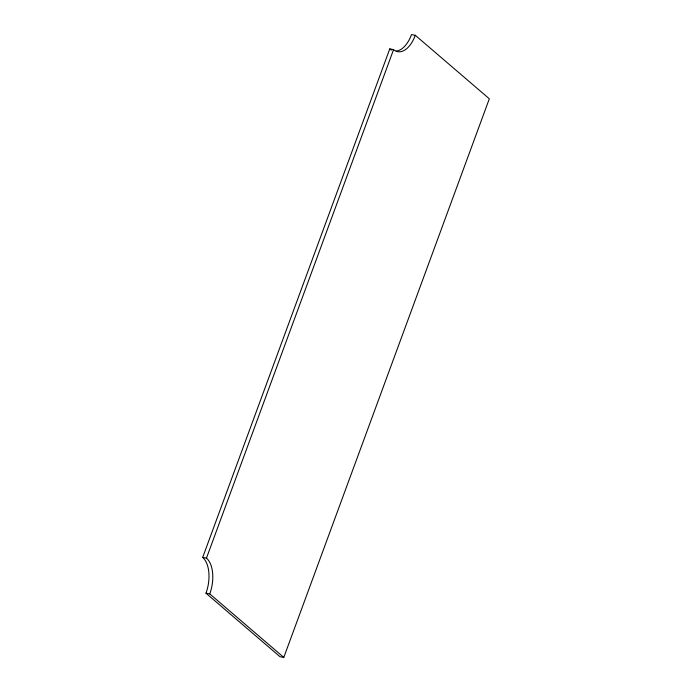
<?xml version="1.0" encoding="UTF-8"?>
<svg xmlns="http://www.w3.org/2000/svg" width="692" height="692" viewBox="0 0 692 692"><rect width="100%" height="100%" fill="white"/><g stroke="black" fill="none" stroke-linecap="round" stroke-linejoin="round"><path stroke-width="1.04" d="M202.678 557.415L389.769 48.907L393.566 49.608A27.585 14.965 -79.5 0 0 415.304 35.301L489.322 98.792L283.798 657.4L280 656.699L205.982 593.208A27.585 14.965 -79.5 0 0 202.678 557.415L206.467 558.115A27.585 14.965 -79.5 0 1 209.78 593.909L283.798 657.4M206.467 558.115L393.566 49.608M415.304 35.301L411.506 34.6A27.585 14.965 -79.5 0 1 396.248 51.078M205.982 593.208L209.78 593.909M391.473 50.092A27.585 14.965 -79.5 0 1 389.769 48.907"/></g></svg>
